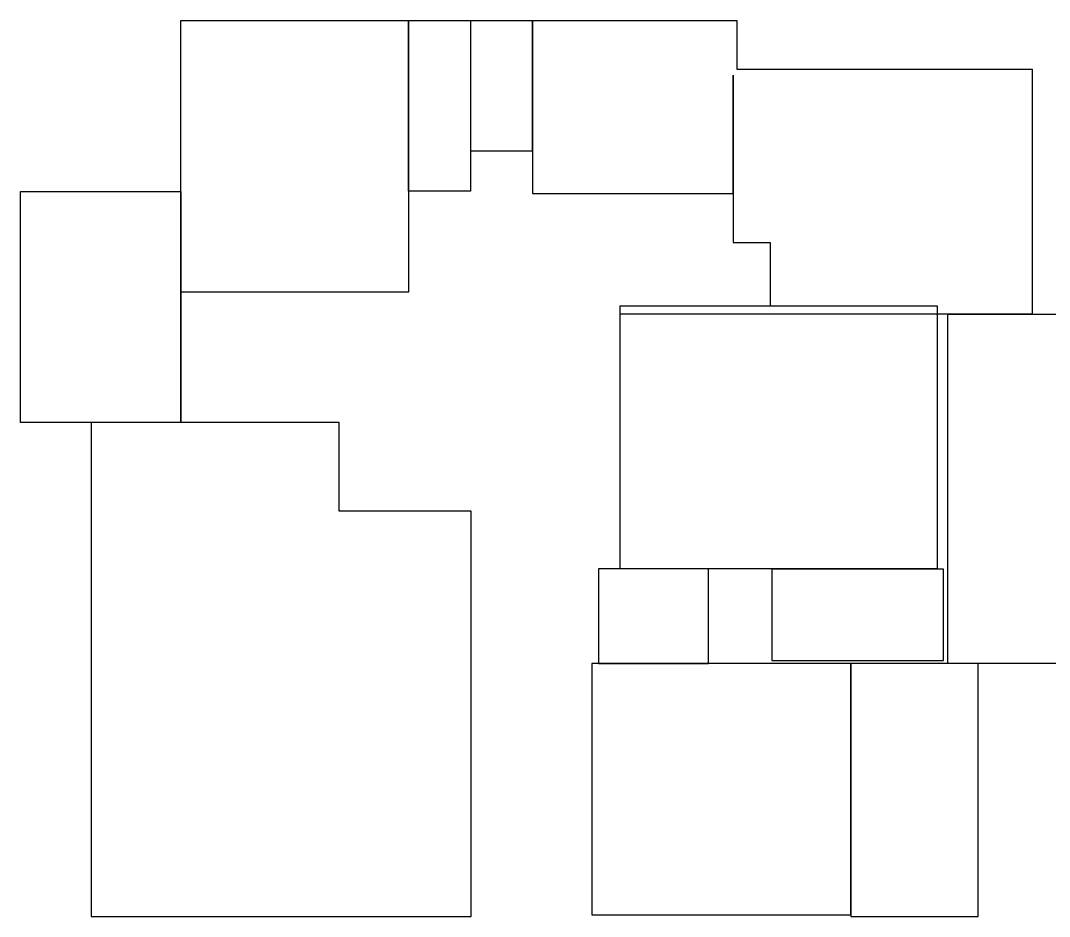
# Model space of a CAD drawing. Extents: x -454308 to 890911, y -14103 to 1343694.
# Drawn here: x 212492 to 213433, y 654326 to 655145 of the extents above; entities that cross this region are included whole.
import ezdxf

# ---------------------------------------------------------------- set-up
doc = ezdxf.new("R2010")
doc.units = 0
doc.header["$MEASUREMENT"] = 0

msp = doc.modelspace()

# ---------------------------------------------------------------- linework, layer by layer
at = {"lineweight": 30}
for points in [[(212638.455, 654777.801), (212638.455, 655145.376), (213147.24, 655145.376), (213147.24, 655100.927), (213417.229, 655100.927), (213417.229, 654876.707), (213040.57, 654876.707), (213040.57, 654884.446)], [(212903.647, 655145.376), (212903.647, 654989.236), (212863.647, 654989.236)], [(212903.647, 655026.369), (212960.16, 655026.369), (212960.16, 655145.376), (212960.16, 654987.225), (213014.993, 654987.225), (213143.937, 654987.225), (213143.937, 655095.527), (213143.937, 654942.309), (213177.558, 654942.309), (213177.558, 654884.446)], [(212556.365, 654777.933), (212556.365, 654325.987), (212904.105, 654325.987), (212904.105, 654696.544), (212783.228, 654696.544), (212783.228, 654777.801), (212556.365, 654777.801)]]:
    msp.add_lwpolyline(points, dxfattribs=at)
for points in [[(212638.455, 655145.376), (212846.885, 655145.376), (212846.885, 654896.817), (212638.455, 654896.817)], [(212846.885, 655145.376), (212903.647, 655145.376), (212903.647, 654989.236), (212846.885, 654989.236)], [(212491.929, 654989.144), (212638.455, 654989.144), (212638.455, 654777.801), (212491.929, 654777.801)], [(213040.57, 654884.446), (213330.415, 654884.446), (213330.415, 654643.771), (213040.57, 654643.771)], [(213340.106, 654876.707), (213573.719, 654876.707), (213573.719, 654557.222), (213340.106, 654557.222)], [(213020.602, 654557.222), (213121.197, 654557.222), (213121.197, 654643.771), (213020.602, 654643.771)], [(213179.229, 654559.925), (213336.241, 654559.925), (213336.241, 654643.67), (213179.229, 654643.67)], [(213014.568, 654327.413), (213251.371, 654327.413), (213251.371, 654557.222), (213014.568, 654557.222)], [(213367.788, 654557.222), (213251.371, 654557.222), (213251.371, 654325.921), (213367.788, 654325.921)]]:
    msp.add_lwpolyline(points, close=True, dxfattribs=at)

doc.saveas('drawing.dxf')
